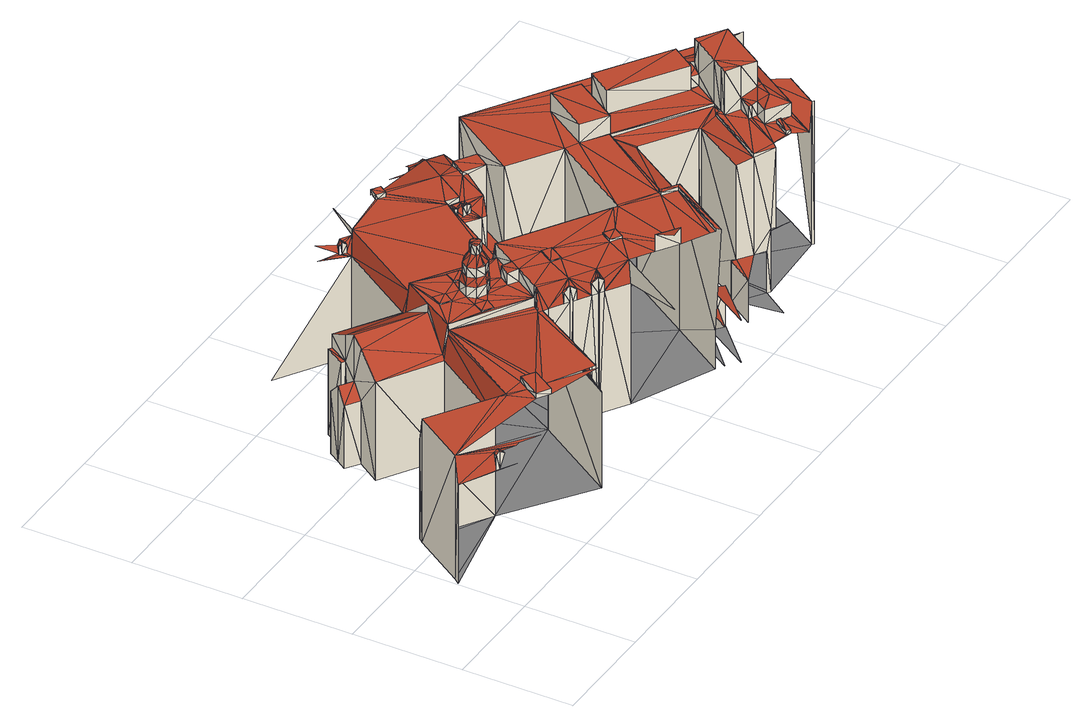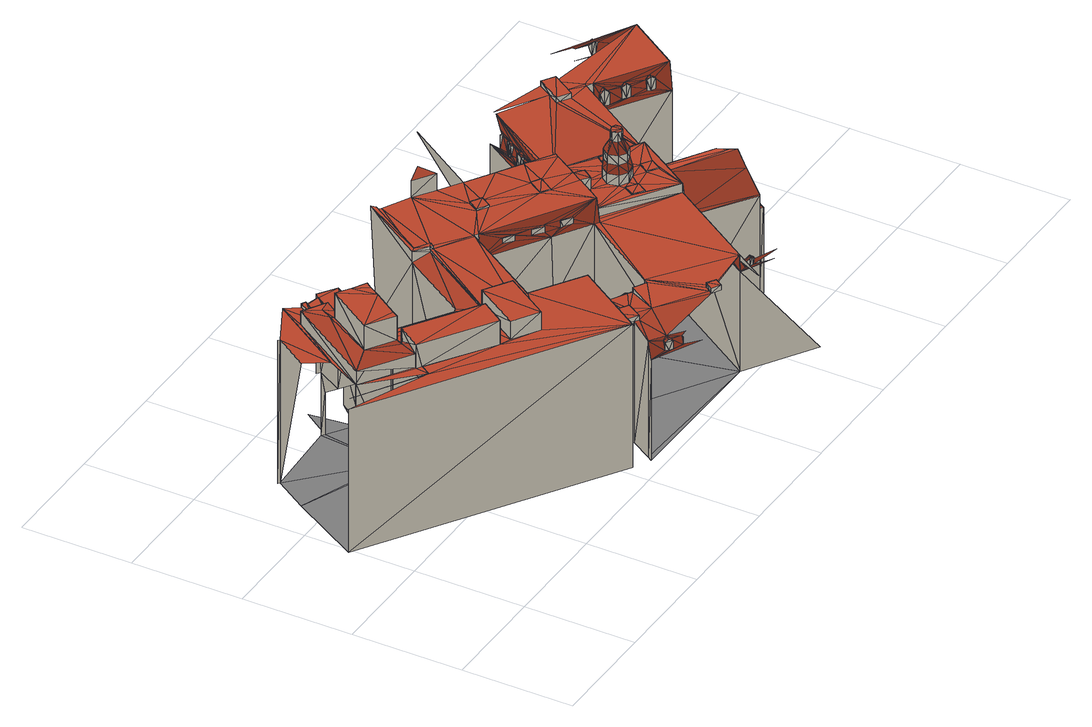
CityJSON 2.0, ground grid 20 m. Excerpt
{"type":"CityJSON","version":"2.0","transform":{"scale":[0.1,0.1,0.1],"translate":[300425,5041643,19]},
"CityObjects":{
"building1":{"type":"Building","geometry":[{"type":"MultiSurface","lod":"2","boundaries":[[[0,1,2]],[[3,0,2]],[[4,3,2]],[[4,2,5]],[[6,5,2]],[[7,3,4]],[[8,0,3]],[[9,10,5]],[[4,5,10]],[[11,3,7]],[[12,10,9]],[[12,4,10]],[[13,12,9]],[[7,4,12]],[[13,14,12]],[[14,7,12]],[[15,3,11]],[[16,14,13]],[[11,7,14]],[[11,14,16]],[[17,3,15]],[[18,1,0]],[[19,8,3]],[[20,19,3]],[[18,0,8]],[[21,8,19]],[[21,22,8]],[[23,21,19]],[[24,23,19]],[[25,21,23]],[[26,21,25]],[[27,23,28]],[[24,28,23]],[[27,25,23]],[[29,28,24]],[[30,21,26]],[[31,27,28]],[[31,28,29]],[[32,24,19]],[[26,25,27]],[[33,29,24]],[[31,26,27]],[[33,31,29]],[[33,24,34]],[[35,20,3]],[[36,26,31]],[[36,31,33]],[[37,21,30]],[[38,35,3]],[[36,33,34]],[[36,30,26]],[[36,34,39]],[[36,39,30]],[[18,8,22]],[[32,34,24]],[[18,22,21]],[[40,39,34]],[[37,30,39]],[[40,34,41]],[[32,41,34]],[[37,39,40]],[[20,32,19]],[[42,41,43]],[[32,43,41]],[[42,40,41]],[[42,37,40]],[[44,21,37]],[[45,42,43]],[[45,43,32]],[[46,37,42]],[[45,46,42]],[[47,32,48]],[[47,45,32]],[[47,48,49]],[[50,46,45]],[[50,45,47]],[[50,47,49]],[[50,51,46]],[[50,49,51]],[[52,37,46]],[[53,49,48]],[[53,51,49]],[[20,48,32]],[[44,18,21]],[[52,46,51]],[[54,53,48]],[[52,51,53]],[[20,54,48]],[[44,37,52]],[[55,52,53]],[[56,53,54]],[[56,55,53]],[[57,52,55]],[[58,56,54]],[[56,57,55]],[[20,58,54]],[[59,57,56]],[[59,56,58]],[[44,52,57]],[[59,60,57]],[[59,58,60]],[[44,58,20]],[[61,62,20]],[[44,57,60]],[[44,20,62]],[[44,60,58]],[[61,20,35]],[[61,44,62]],[[63,64,38]],[[65,35,38]],[[65,61,35]],[[65,38,64]],[[66,64,63]],[[67,65,64]],[[68,61,65]],[[69,64,66]],[[70,66,63]],[[69,67,64]],[[67,68,65]],[[69,66,70]],[[71,68,67]],[[72,18,44]],[[69,71,67]],[[69,70,73]],[[74,44,61]],[[75,70,63]],[[69,73,71]],[[76,61,68]],[[77,78,79]],[[76,68,71]],[[77,80,78]],[[72,79,78]],[[81,82,83]],[[80,83,82]],[[76,71,73]],[[84,79,85]],[[84,77,79]],[[86,81,83]],[[80,82,81]],[[77,83,80]],[[87,72,44]],[[84,86,83]],[[84,83,77]],[[72,78,80]],[[74,87,44]],[[88,85,79]],[[89,81,86]],[[76,74,61]],[[84,89,86]],[[90,84,85]],[[91,80,81]],[[89,92,81]],[[87,79,72]],[[93,73,70]],[[88,79,87]],[[91,81,92]],[[94,89,84]],[[95,84,90]],[[94,92,89]],[[96,97,18]],[[94,91,92]],[[95,94,84]],[[98,95,90]],[[93,70,99]],[[100,99,101]],[[96,18,72]],[[102,103,101]],[[95,104,105]],[[106,91,94]],[[107,103,102]],[[95,105,106]],[[107,108,103]],[[95,106,94]],[[109,107,102]],[[109,108,107]],[[109,110,108]],[[111,90,85]],[[100,101,103]],[[112,103,108]],[[113,114,115]],[[114,108,110]],[[116,105,104]],[[117,113,115]],[[118,104,95]],[[116,106,105]],[[74,88,87]],[[114,112,108]],[[119,117,115]],[[100,103,112]],[[120,95,98]],[[111,85,88]],[[121,99,100]],[[122,88,74]],[[111,98,90]],[[93,76,73]],[[76,122,74]],[[123,124,112]],[[100,112,124]],[[123,112,114]],[[118,116,104]],[[123,114,113]],[[125,119,115]],[[126,100,124]],[[127,124,123]],[[127,126,124]],[[117,123,113]],[[128,106,116]],[[129,118,95]],[[127,123,117]],[[130,100,126]],[[120,129,95]],[[130,126,127]],[[130,131,100]],[[132,80,91]],[[133,127,117]],[[134,125,115]],[[133,130,127]],[[132,72,80]],[[135,115,97]],[[133,117,119]],[[133,131,130]],[[133,136,131]],[[133,119,136]],[[137,134,115]],[[128,116,118]],[[138,88,122]],[[139,99,121]],[[121,100,131]],[[129,128,118]],[[140,131,136]],[[141,129,120]],[[142,128,129]],[[125,136,119]],[[141,142,129]],[[140,143,131]],[[132,91,106]],[[121,131,143]],[[125,140,136]],[[144,145,143]],[[144,143,140]],[[121,143,145]],[[144,140,125]],[[146,121,145]],[[147,145,144]],[[147,146,145]],[[134,144,125]],[[138,111,88]],[[148,120,98]],[[149,121,146]],[[147,149,146]],[[132,106,128]],[[150,122,76]],[[149,151,121]],[[152,153,122]],[[154,144,134]],[[154,147,144]],[[155,122,153]],[[135,137,115]],[[156,151,149]],[[156,157,151]],[[158,99,139]],[[159,160,122]],[[154,149,147]],[[154,156,149]],[[154,157,156]],[[154,134,137]],[[154,161,157]],[[154,137,161]],[[139,121,151]],[[155,159,122]],[[162,151,157]],[[163,157,161]],[[148,98,111]],[[164,161,137]],[[132,128,142]],[[165,141,120]],[[132,142,141]],[[163,162,157]],[[139,151,162]],[[164,163,161]],[[158,93,99]],[[166,122,160]],[[166,138,122]],[[167,168,153]],[[169,153,168]],[[170,164,137]],[[171,172,162]],[[171,162,163]],[[173,174,160]],[[139,162,172]],[[150,152,122]],[[171,163,164]],[[175,160,174]],[[167,153,152]],[[176,139,172]],[[177,172,171]],[[177,176,172]],[[169,155,153]],[[170,171,164]],[[135,97,96]],[[178,139,176]],[[173,160,159]],[[177,171,170]],[[177,179,176]],[[179,178,176]],[[180,168,167]],[[181,175,174]],[[180,169,168]],[[179,182,178]],[[183,177,170]],[[183,179,177]],[[184,76,93]],[[96,72,132]],[[183,182,179]],[[183,170,185]],[[186,174,173]],[[183,185,182]],[[148,111,138]],[[186,181,174]],[[180,167,152]],[[187,76,184]],[[188,155,169]],[[189,178,182]],[[135,170,137]],[[190,159,155]],[[150,76,187]],[[191,173,159]],[[192,182,185]],[[180,152,188]],[[186,175,181]],[[165,120,148]],[[166,160,175]],[[158,139,178]],[[180,188,169]],[[188,193,155]],[[165,132,141]],[[189,182,192]],[[193,190,155]],[[186,173,191]],[[194,178,189]],[[195,192,185]],[[186,191,175]],[[135,185,170]],[[189,192,196]],[[150,188,152]],[[197,189,196]],[[198,196,192]],[[199,159,190]],[[199,191,159]],[[198,197,196]],[[200,201,190]],[[200,190,193]],[[158,178,194]],[[198,192,195]],[[202,201,200]],[[194,189,197]],[[166,148,138]],[[191,166,175]],[[202,203,201]],[[204,197,198]],[[205,206,202]],[[202,206,203]],[[207,198,195]],[[204,194,197]],[[208,193,188]],[[135,195,185]],[[209,194,210]],[[207,210,194]],[[211,200,193]],[[204,198,207]],[[199,190,201]],[[212,202,200]],[[204,209,194]],[[213,201,203]],[[214,206,205]],[[212,205,202]],[[215,203,206]],[[216,217,209]],[[218,209,204]],[[218,204,207]],[[158,194,209]],[[211,193,208]],[[211,212,200]],[[218,216,209]],[[219,205,212]],[[214,220,206]],[[221,201,213]],[[218,217,216]],[[218,207,222]],[[150,208,188]],[[135,207,195]],[[223,205,219]],[[220,215,206]],[[221,199,201]],[[215,213,203]],[[158,209,217]],[[224,214,205]],[[218,222,217]],[[224,205,223]],[[225,226,214]],[[214,226,220]],[[135,222,207]],[[227,184,93]],[[224,225,214]],[[158,227,93]],[[228,226,225]],[[135,217,222]],[[224,223,219]],[[229,220,226]],[[228,225,224]],[[230,215,220]],[[135,158,217]],[[166,231,148]],[[232,191,199]],[[228,229,226]],[[231,165,148]],[[150,184,227]],[[232,166,191]],[[229,230,220]],[[233,227,158]],[[234,212,211]],[[235,219,212]],[[236,211,208]],[[237,150,227]],[[150,187,184]],[[235,224,219]],[[238,213,215]],[[239,221,213]],[[233,158,135]],[[240,228,224]],[[241,229,228]],[[242,199,221]],[[238,215,230]],[[243,230,229]],[[235,212,234]],[[236,234,211]],[[241,228,240]],[[236,208,244]],[[235,240,224]],[[243,245,230]],[[238,239,213]],[[246,229,241]],[[238,230,245]],[[246,243,229]],[[247,208,150]],[[248,221,239]],[[248,242,221]],[[242,232,199]],[[249,241,240]],[[250,245,243]],[[251,237,227]],[[247,244,208]],[[251,227,233]],[[246,241,249]],[[252,238,245]],[[246,250,243]],[[250,252,245]],[[253,233,135]],[[254,135,96]],[[246,249,250]],[[249,252,250]],[[255,240,235]],[[256,235,234]],[[256,234,236]],[[255,249,240]],[[257,150,237]],[[258,236,244]],[[259,166,232]],[[260,233,261]],[[262,239,238]],[[262,238,252]],[[262,252,249]],[[263,248,239]],[[253,261,233]],[[255,235,256]],[[264,242,248]],[[258,256,236]],[[255,262,249]],[[262,263,239]],[[251,233,260]],[[258,244,265]],[[253,135,254]],[[266,232,242]],[[266,267,232]],[[259,232,267]],[[260,261,268]],[[269,248,263]],[[269,264,248]],[[270,247,150]],[[255,256,263]],[[255,263,262]],[[253,268,261]],[[258,263,256]],[[266,242,264]],[[271,260,268]],[[258,269,263]],[[258,265,269]],[[272,267,266]],[[271,268,253]],[[273,166,259]],[[265,264,269]],[[274,265,244]],[[275,259,267]],[[274,244,247]],[[257,270,150]],[[276,260,271]],[[253,254,271]],[[251,260,276]],[[276,271,253]],[[277,271,254]],[[277,254,278]],[[279,231,166]],[[280,267,272]],[[270,281,247]],[[280,275,267]],[[274,264,265]],[[282,271,277]],[[283,247,281]],[[284,276,271]],[[284,271,282]],[[284,251,276]],[[285,237,251]],[[282,277,286]],[[257,281,270]],[[273,272,266]],[[285,257,237]],[[257,283,281]],[[284,282,286]],[[273,259,275]],[[283,274,247]],[[287,96,132]],[[288,277,278]],[[288,286,277]],[[280,272,273]],[[288,251,284]],[[280,273,275]],[[289,165,231]],[[288,284,286]],[[290,132,165]],[[291,283,257]],[[279,166,273]],[[292,251,288]],[[287,254,96]],[[293,274,283]],[[294,288,278]],[[279,266,264]],[[295,251,292]],[[291,293,283]],[[292,288,296]],[[279,264,274]],[[297,296,288]],[[298,292,296]],[[279,273,266]],[[299,296,297]],[[297,288,294]],[[299,298,296]],[[295,300,251]],[[297,294,299]],[[295,292,298]],[[300,285,251]],[[301,299,294]],[[301,294,302]],[[303,299,297]],[[303,298,299]],[[304,305,306]],[[279,307,231]],[[308,291,257]],[[309,299,301]],[[295,298,303]],[[310,231,307]],[[311,303,299]],[[312,301,302]],[[313,311,299]],[[279,274,293]],[[309,313,299]],[[311,295,303]],[[309,301,312]],[[313,295,311]],[[308,257,285]],[[314,231,310]],[[315,295,313]],[[316,309,312]],[[315,313,309]],[[315,309,316]],[[279,293,291]],[[317,278,254]],[[318,319,285]],[[320,312,302]],[[308,285,319]],[[318,285,300]],[[304,316,312]],[[304,295,315]],[[287,132,290]],[[304,315,316]],[[314,321,231]],[[308,322,291]],[[322,279,291]],[[317,294,278]],[[323,308,319]],[[324,319,318]],[[289,290,165]],[[305,312,320]],[[324,323,319]],[[324,318,300]],[[304,312,305]],[[321,289,231]],[[317,302,294]],[[310,307,279]],[[325,300,295]],[[326,308,323]],[[324,300,326]],[[322,310,279]],[[289,327,290]],[[326,322,308]],[[317,254,287]],[[324,326,323]],[[314,310,322]],[[325,295,304]],[[328,314,322]],[[317,320,302]],[[289,329,330]],[[325,326,300]],[[331,329,332]],[[333,334,331]],[[335,328,322]],[[289,332,329]],[[331,332,336]],[[333,331,336]],[[335,322,337]],[[338,333,336]],[[338,336,339]],[[289,340,332]],[[341,339,342]],[[289,342,340]],[[343,339,342]],[[344,337,322]],[[343,338,339]],[[341,342,345]],[[346,328,335]],[[289,345,342]],[[341,347,339]],[[347,343,339]],[[348,287,328]],[[349,338,343]],[[350,341,345]],[[347,349,343]],[[350,347,341]],[[351,304,352]],[[353,335,337]],[[353,346,335]],[[354,345,289]],[[351,325,304]],[[354,349,347]],[[354,350,345]],[[354,347,350]],[[355,326,325]],[[356,328,346]],[[357,344,322]],[[344,353,337]],[[358,346,353]],[[321,354,289]],[[359,360,361]],[[362,358,353]],[[362,353,344]],[[363,352,360]],[[348,317,287]],[[356,348,328]],[[364,322,326]],[[356,346,358]],[[362,365,358]],[[362,344,365]],[[351,366,325]],[[367,325,366]],[[363,351,352]],[[356,358,365]],[[368,366,351]],[[359,363,360]],[[357,365,344]],[[369,314,328]],[[367,355,325]],[[370,328,287]],[[371,366,368]],[[371,367,366]],[[372,356,365]],[[372,365,357]],[[373,354,321]],[[374,287,290]],[[375,368,351]],[[369,321,314]],[[363,375,351]],[[375,355,367]],[[364,357,322]],[[376,372,357]],[[364,326,355]],[[371,368,375]],[[371,375,367]],[[377,320,317]],[[378,356,372]],[[379,376,357]],[[378,372,376]],[[380,317,348]],[[381,376,379]],[[381,378,376]],[[382,356,378]],[[381,379,378]],[[382,378,379]],[[383,356,382]],[[384,348,356]],[[364,355,375]],[[385,380,348]],[[386,375,363]],[[382,379,387]],[[364,379,357]],[[369,328,370]],[[370,287,374]],[[388,382,387]],[[388,383,382]],[[389,388,387]],[[390,356,383]],[[391,392,321]],[[364,387,379]],[[393,383,388]],[[394,388,389]],[[377,317,380]],[[395,385,348]],[[369,391,321]],[[394,389,396]],[[394,393,388]],[[397,398,320]],[[364,389,387]],[[394,396,393]],[[399,363,400]],[[390,384,356]],[[386,364,375]],[[364,396,389]],[[384,395,348]],[[390,383,393]],[[397,320,377]],[[377,380,385]],[[390,393,396]],[[399,386,363]],[[390,396,364]],[[391,401,392]],[[402,392,401]],[[403,401,391]],[[404,400,405]],[[386,406,364]],[[395,377,385]],[[407,402,401]],[[390,364,406]],[[386,408,406]],[[409,410,411]],[[403,407,401]],[[404,405,410]],[[369,412,391]],[[403,391,412]],[[413,406,408]],[[390,406,384]],[[413,384,406]],[[414,408,386]],[[414,413,408]],[[415,369,370]],[[369,416,412]],[[416,403,412]],[[417,370,418]],[[417,415,370]],[[419,369,415]],[[420,418,370]],[[421,411,422]],[[419,416,369]],[[423,407,403]],[[417,418,424]],[[425,426,407]],[[420,424,418]],[[427,417,424]],[[427,415,417]],[[419,415,428]],[[423,403,416]],[[429,420,370]],[[430,424,420]],[[430,427,424]],[[431,428,415]],[[431,415,427]],[[423,425,407]],[[432,427,430]],[[397,422,398]],[[432,430,433]],[[434,430,420]],[[434,433,430]],[[435,427,432]],[[423,416,425]],[[435,432,433]],[[431,427,435]],[[436,374,290]],[[434,420,429]],[[437,370,374]],[[438,419,428]],[[439,435,433]],[[439,433,434]],[[440,434,429]],[[439,431,435]],[[441,428,431]],[[439,434,440]],[[442,414,386]],[[443,440,429]],[[444,429,370]],[[445,431,439]],[[438,428,441]],[[445,439,440]],[[446,440,443]],[[404,399,400]],[[445,441,431]],[[446,443,447]],[[445,440,446]],[[448,447,443]],[[449,447,448]],[[450,446,447]],[[451,447,449]],[[451,450,447]],[[444,443,429]],[[450,445,446]],[[452,451,449]],[[437,374,453]],[[444,370,437]],[[454,449,448]],[[455,441,445]],[[455,445,450]],[[456,450,451]],[[456,451,452]],[[457,452,449]],[[444,448,443]],[[454,448,458]],[[455,450,456]],[[454,457,449]],[[457,456,452]],[[409,404,410]],[[442,386,399]],[[457,455,456]],[[453,459,460]],[[461,416,419]],[[462,454,458]],[[444,458,448]],[[463,454,462]],[[464,457,454]],[[464,454,463]],[[461,425,416]],[[464,463,457]],[[465,409,411]],[[444,462,458]],[[466,460,459]],[[437,453,460]],[[465,411,421]],[[461,419,438]],[[467,377,395]],[[468,437,460]],[[469,455,457]],[[469,463,462]],[[469,457,463]],[[466,468,460]],[[469,462,444]],[[468,444,437]],[[421,422,397]],[[470,471,472]],[[461,438,441]],[[473,444,468]],[[466,459,474]],[[475,459,453]],[[442,399,476]],[[469,444,473]],[[477,384,413]],[[478,413,414]],[[479,441,455]],[[480,442,476]],[[481,482,471]],[[483,470,472]],[[484,473,468]],[[475,474,459]],[[485,480,476]],[[477,395,384]],[[404,476,399]],[[469,473,484]],[[485,442,480]],[[486,453,374]],[[485,487,442]],[[409,485,476]],[[488,468,466]],[[488,484,468]],[[479,455,469]],[[409,476,404]],[[488,466,474]],[[465,487,485]],[[465,489,487]],[[488,474,475]],[[479,461,441]],[[465,485,409]],[[490,467,395]],[[491,492,481]],[[493,483,494]],[[495,436,290]],[[496,469,484]],[[465,421,489]],[[497,414,442]],[[481,471,470]],[[498,425,461]],[[486,475,453]],[[490,488,475]],[[490,499,488]],[[500,479,469]],[[501,484,488]],[[500,469,496]],[[483,481,470]],[[477,490,395]],[[502,488,499]],[[490,475,467]],[[503,461,479]],[[501,496,484]],[[500,504,479]],[[503,479,504]],[[436,486,374]],[[505,397,377]],[[493,481,483]],[[478,477,413]],[[506,461,503]],[[505,377,467]],[[493,491,481]],[[502,504,500]],[[507,503,504]],[[508,442,487]],[[502,501,488]],[[478,499,490]],[[501,500,496]],[[497,478,414]],[[508,487,489]],[[509,467,475]],[[502,507,504]],[[510,489,421]],[[498,461,506]],[[507,506,503]],[[502,500,501]],[[511,502,499]],[[509,475,486]],[[505,421,397]],[[512,506,507]],[[498,513,514]],[[515,513,516]],[[517,516,513]],[[511,507,502]],[[511,512,507]],[[478,490,477]],[[518,519,516]],[[520,517,513]],[[498,520,513]],[[509,486,512]],[[521,522,519]],[[518,516,517]],[[523,506,512]],[[520,524,517]],[[523,512,486]],[[525,517,524]],[[525,524,520]],[[526,520,498]],[[525,518,517]],[[478,527,499]],[[523,498,506]],[[527,511,499]],[[528,520,526]],[[511,509,512]],[[528,525,520]],[[529,526,498]],[[530,518,525]],[[508,497,442]],[[531,532,533]],[[529,528,526]],[[521,519,518]],[[534,530,525]],[[534,525,528]],[[534,528,529]],[[534,529,535]],[[523,529,498]],[[534,536,530]],[[534,535,536]],[[523,486,436]],[[537,467,509]],[[523,535,529]],[[521,518,530]],[[523,536,535]],[[510,538,489]],[[508,489,538]],[[521,530,536]],[[510,421,505]],[[539,531,533]],[[540,532,531]],[[541,539,533]],[[521,536,523]],[[521,523,436]],[[527,509,511]],[[537,505,467]],[[521,436,495]],[[542,541,533]],[[540,531,539]],[[541,540,539]],[[543,544,497]],[[527,545,509]],[[537,509,545]],[[546,478,497]],[[542,547,541]],[[548,549,540]],[[550,497,508]],[[543,497,550]],[[551,547,542]],[[546,497,544]],[[546,527,478]],[[552,510,505]],[[552,538,510]],[[552,505,537]],[[553,544,543]],[[554,551,542]],[[555,556,551]],[[557,541,547]],[[558,540,541]],[[554,542,559]],[[555,551,554]],[[560,559,548]],[[557,547,551]],[[554,559,560]],[[553,546,544]],[[561,556,555]],[[558,548,540]],[[555,554,562]],[[563,538,552]],[[563,552,537]],[[564,543,550]],[[565,551,556]],[[558,560,548]],[[557,558,541]],[[566,508,538]],[[567,550,508]],[[564,553,543]],[[568,556,561]],[[569,527,546]],[[570,550,571]],[[563,537,572]],[[564,550,570]],[[573,574,575]],[[570,546,553]],[[576,561,575]],[[577,557,551]],[[578,575,574]],[[567,571,550]],[[568,579,556]],[[580,581,574]],[[579,565,556]],[[566,538,563]],[[580,574,573]],[[565,577,551]],[[564,570,553]],[[582,571,583]],[[557,563,558]],[[584,574,581]],[[558,563,572]],[[576,575,578]],[[569,546,570]],[[585,581,580]],[[586,568,561]],[[576,586,561]],[[585,580,573]],[[569,570,571]],[[584,578,574]],[[587,573,588]],[[589,584,581]],[[567,508,566]],[[585,589,581]],[[582,569,571]],[[590,560,558]],[[585,573,587]],[[591,583,571]],[[566,563,557]],[[592,578,593]],[[587,584,589]],[[594,593,578]],[[585,587,589]],[[592,576,578]],[[576,595,568]],[[596,587,588]],[[597,595,576]],[[576,568,586]],[[596,578,584]],[[598,592,593]],[[566,557,577]],[[599,527,569]],[[592,597,576]],[[600,579,601]],[[602,565,579]],[[596,584,587]],[[598,597,592]],[[603,568,595]],[[604,598,593]],[[605,577,565]],[[606,579,568]],[[603,595,597]],[[603,601,579]],[[600,602,579]],[[602,605,565]],[[594,578,596]],[[603,597,598]],[[594,604,593]],[[607,600,601]],[[608,545,527]],[[603,606,568]],[[608,537,545]],[[603,579,606]],[[607,601,603]],[[566,577,605]],[[591,571,567]],[[609,602,600]],[[566,605,602]],[[607,609,600]],[[610,582,583]],[[609,567,602]],[[567,566,602]],[[611,603,598]],[[611,598,604]],[[612,588,613]],[[614,583,591]],[[615,558,572]],[[611,607,603]],[[616,604,594]],[[617,609,607]],[[618,569,582]],[[617,607,611]],[[616,611,604]],[[612,596,588]],[[608,572,537]],[[610,583,614]],[[619,567,609]],[[620,591,567]],[[621,613,622]],[[623,619,609]],[[619,620,567]],[[615,590,558]],[[624,614,591]],[[624,591,625]],[[626,609,617]],[[618,627,569]],[[620,625,591]],[[620,624,625]],[[610,618,582]],[[628,614,624]],[[629,617,611]],[[629,611,616]],[[619,624,620]],[[599,569,627]],[[612,613,621]],[[630,594,596]],[[631,590,622]],[[632,631,622]],[[633,624,619]],[[626,623,609]],[[634,619,623]],[[635,628,624]],[[635,624,633]],[[636,616,594]],[[634,633,619]],[[637,634,623]],[[610,614,628]],[[638,527,599]],[[635,633,634]],[[639,628,635]],[[640,622,590]],[[626,637,623]],[[610,628,639]],[[626,617,629]],[[626,634,637]],[[629,635,634]],[[610,641,618]],[[599,627,618]],[[641,639,642]],[[610,639,641]],[[630,596,612]],[[629,639,635]],[[643,618,641]],[[640,621,622]],[[643,599,618]],[[626,629,634]],[[636,629,616]],[[608,615,572]],[[636,594,630]],[[636,642,639]],[[630,641,642]],[[638,608,527]],[[630,643,641]],[[636,639,629]],[[644,599,643]]],"semantics":{"surfaces":[{"type":"WallSurface"},{"type":"RoofSurface"},{"type":"GroundSurface"}],"values":[0,0,1,1,1,1,0,0,0,1,0,1,0,1,1,1,1,1,1,1,1,2,0,1,2,0,0,1,1,1,1,0,0,0,0,1,1,1,1,0,0,0,1,0,1,0,1,1,1,0,0,0,0,2,1,0,1,1,1,1,1,1,0,0,0,0,1,1,1,0,0,0,1,0,0,1,0,0,0,1,1,1,1,0,1,1,1,1,1,0,1,1,0,1,0,1,0,1,1,0,0,1,0,1,0,1,1,1,0,1,1,0,0,0,1,1,0,1,0,0,0,0,0,0,1,1,0,1,0,1,0,0,0,0,1,0,0,0,2,0,0,1,1,2,1,1,0,1,1,0,2,0,0,1,1,2,1,0,0,2,0,0,0,1,1,2,0,0,0,0,0,0,0,1,0,0,1,1,1,1,1,0,1,1,2,1,1,1,1,0,1,1,0,1,1,0,0,0,0,0,0,1,0,1,1,0,2,1,0,0,0,1,0,2,0,1,1,2,0,0,0,0,0,1,0,1,1,1,0,1,0,0,1,0,1,2,1,1,0,0,0,0,0,1,1,0,0,1,0,1,2,0,0,1,0,0,1,1,0,0,1,1,1,1,0,0,0,0,1,1,1,1,1,1,2,1,0,1,1,1,1,1,0,0,0,1,0,0,0,0,1,0,0,0,0,1,1,0,0,0,0,0,0,1,0,1,0,1,0,0,1,1,2,0,0,1,0,0,1,0,1,0,1,1,1,0,0,1,0,0,1,1,1,0,1,0,1,1,0,1,1,0,1,0,1,0,0,1,1,1,0,0,1,0,1,0,1,1,1,1,0,0,0,1,1,1,1,1,0,0,0,1,1,1,1,0,0,0,1,0,1,0,1,1,0,1,1,0,0,1,1,1,1,0,0,1,1,0,1,0,0,1,0,0,1,1,1,0,0,0,1,1,0,1,1,1,0,1,0,1,1,0,0,0,0,1,0,1,0,0,1,0,1,0,0,1,0,0,1,0,0,1,1,1,1,1,0,1,0,0,1,1,1,0,1,1,0,0,0,0,0,1,0,1,1,0,0,1,1,0,1,1,1,1,0,0,1,1,0,1,0,0,1,0,0,0,1,0,1,0,0,0,1,1,1,1,0,0,0,1,0,1,0,1,0,1,0,1,0,0,0,0,1,0,1,1,0,0,1,1,1,1,0,0,0,1,1,0,0,0,2,0,1,0,1,0,1,1,0,1,1,1,2,0,0,1,1,0,0,1,0,1,1,0,0,1,1,0,1,1,0,0,0,1,0,0,1,0,1,1,1,0,1,1,1,1,0,1,1,1,1,0,1,0,0,2,0,0,0,0,1,1,2,1,1,1,0,2,0,1,0,0,1,0,1,1,2,0,1,0,0,0,0,1,2,0,0,1,1,2,1,1,1,1,1,1,0,0,1,1,1,1,0,1,0,1,1,0,1,1,1,1,0,1,0,1,1,1,0,0,1,1,1,1,1,1,1,1,1,0,0,1,0,1,0,0,0,1,1,0,0,0,0,1,1,0,0,1,1,0,0,1,1,1,1,0,2,0,1,1,0,1,0,1,0,0,2,1,1,0,0,1,0,1,0,1,1,0,1,0,1,1,1,0,0,0,0,1,1,1,1,0,1,2,1,1,1,0,2,1,0,1,0,1,1,1,1,2,0,1,1,1,0,0,0,1,0,0,0,0,0,1,1,0,1,0,1,0,1,0,0,0,1,0,1,1,0,1,0,1,1,0,0,0,0,1,0,0,1,0,1,1,1,0,1,0,1,0,1,1,0,1,1,2,0,0,0,1,1,0,1,1,0,1,1,1,1,0,1,1,1,1,0,1,0,0,1,1,1,1,1,1,0,0,0,1,1,1,1,1,1,0,1,1,1,0,1,1,0,1,0,1,0,1,0,1,0,1,1,0,0,0,1,0,1,1,1,1,1,1,0,0,0,0,0,0,2,0,1,1,0,1,0,2,1,0,2,1,1,0,0,0,2,0,1,1,1,1,0,0,0,0,0,1,1,0,2,1,2,0,0,1,0,1,2,0,0,1,1,0,0,1,0,0,1,1,0,0,2,2,0,0,1,2,0,0,0,1,0,0,0,1,0,2,1,1,1,0,0,0,2,0,0,1,0,1,1,0,0,1,1,1,0,1,1,1,0,0,0,1,1,0,1,1,0,1,0,1,1,0,1,0,1,1,0,0,1,1,1,0,0,0,2,1,1,1,1,0,1,0,0,2,1,1,0,0,2,0,1,0,0,0,0,2,1,0,2,1,0,0,0,1,0,1,0,1,0,0,0,0,0,0,0,1,0,0,1,2,0,1,0,0,0,2,0,0,1,1,1,1,1,0,0,1,0,0,1,1,1,1,0,1,1,0,0,0,0,0,0,0,1,1,1,1,0,0,1,1,1,0,0,1,0,2,0,0,1,0,0,0,0,1,0,1,0,0,1,0,1,1,0,0,1,1,0,0,1,0,1,1,0,0,0,0,1,1,1,0,0,2,0,0,1,1,0,0,1,1,0,0,1,1,0,0,2,0,1,1,0,0,1,1,2,1,0,1,1,0,0,2,0,0,1,0,1,0,0,0,0,1,0,1,0,0,0,0,1,1,0,1,1,1,0,0,0,1,0,1,0,1,0,0,0,1,0,0,0,0,1,1,1,1,0,0,1,2,0,0,1,0,1,1,0]}}]}
},
"vertices":[
[13,133,9],[5,123,9],[5,123,199],[13,133,248],[67,94,234],[63,87,204],[95,67,205],[73,91,238],[75,228,9],[69,84,204],[63,87,233],[101,72,234],[69,84,238],[76,79,233],[76,89,236],[106,70,238],[80,86,233],[139,49,239],[195,163,9],[75,228,248],[188,153,248],[82,237,199],[82,237,9],[102,216,229],[108,210,235],[104,219,209],[111,215,209],[104,219,230],[102,216,230],[108,210,236],[117,211,210],[111,215,235],[145,186,236],[115,207,230],[115,207,229],[196,143,248],[117,211,230],[141,195,208],[212,99,248],[117,210,215],[139,192,225],[139,191,229],[141,195,230],[139,191,230],[195,163,199],[148,191,236],[148,191,209],[152,183,230],[150,184,231],[152,183,229],[154,187,230],[154,187,209],[174,175,206],[171,170,230],[176,164,238],[174,175,230],[181,170,238],[181,170,207],[184,162,230],[187,166,230],[187,166,208],[199,147,248],[188,153,199],[235,84,248],[212,99,258],[227,123,248],[235,84,258],[240,143,258],[240,143,248],[263,128,258],[250,109,248],[257,132,248],[291,310,9],[263,128,248],[305,312,241],[333,55,248],[307,311,249],[216,419,130],[187,376,9],[187,376,199],[216,419,9],[204,454,9],[192,436,9],[192,436,130],[228,438,155],[216,419,230],[204,454,155],[291,310,199],[298,317,205],[218,475,129],[228,438,244],[242,460,9],[218,475,9],[428,218,242],[242,460,129],[244,463,174],[444,208,9],[346,55,9],[244,463,226],[337,61,248],[371,108,232],[352,78,232],[356,83,229],[356,83,228],[237,467,174],[237,467,9],[244,463,9],[356,84,229],[356,84,227],[360,81,229],[360,81,203],[340,368,244],[368,102,228],[371,100,205],[371,100,208],[346,55,194],[261,504,9],[375,105,205],[261,504,174],[379,111,205],[267,500,201],[390,139,232],[305,312,261],[371,100,229],[368,102,229],[391,129,205],[371,108,233],[375,105,233],[267,500,9],[267,500,174],[375,114,229],[375,114,228],[373,432,9],[379,111,229],[395,135,205],[444,208,194],[378,112,211],[398,141,204],[340,368,261],[407,166,233],[388,131,217],[268,501,200],[268,501,9],[387,132,228],[391,129,229],[387,132,229],[390,139,234],[395,135,234],[370,425,205],[393,143,230],[436,229,261],[393,143,229],[379,270,261],[361,282,261],[398,141,229],[373,301,261],[394,144,229],[394,144,227],[435,213,242],[363,337,261],[345,349,261],[395,143,221],[405,160,228],[405,160,226],[408,157,206],[373,432,201],[375,421,261],[379,270,263],[361,282,263],[373,301,263],[412,163,206],[408,157,229],[405,160,229],[363,337,263],[345,349,263],[357,368,261],[407,166,234],[412,163,234],[411,171,229],[412,172,229],[392,289,263],[357,368,263],[412,172,228],[416,169,229],[432,223,244],[416,169,206],[375,356,263],[436,229,244],[392,289,261],[424,191,230],[385,323,261],[375,356,261],[423,189,227],[390,307,261],[426,196,234],[427,187,205],[423,189,229],[424,191,231],[427,187,229],[396,342,261],[390,307,281],[385,323,281],[391,309,298],[388,324,298],[431,192,234],[391,309,316],[388,324,316],[431,192,205],[407,298,261],[429,199,231],[426,196,233],[407,298,281],[406,300,298],[396,337,298],[400,314,335],[396,337,316],[431,201,229],[431,201,227],[435,198,229],[406,300,316],[400,323,335],[396,342,281],[435,198,205],[407,305,316],[407,311,335],[400,314,353],[400,323,353],[432,223,285],[407,311,353],[404,329,353],[404,329,335],[375,421,244],[411,361,261],[444,208,242],[421,303,298],[421,303,316],[423,302,281],[436,229,285],[413,343,316],[413,343,298],[417,313,335],[417,313,353],[414,346,261],[412,331,353],[423,302,261],[412,331,335],[420,319,353],[446,283,261],[414,346,281],[420,319,335],[418,328,353],[480,192,285],[418,328,335],[477,187,242],[477,187,9],[431,317,316],[431,317,298],[463,272,285],[434,317,281],[423,380,261],[468,196,264],[467,193,242],[427,334,316],[427,334,298],[430,337,261],[434,317,261],[430,348,261],[411,361,263],[467,193,264],[430,337,281],[463,272,261],[477,187,272],[430,348,263],[442,367,261],[459,302,261],[423,380,263],[479,190,272],[481,184,242],[481,184,9],[503,335,261],[442,367,263],[446,283,283],[487,180,264],[459,302,283],[489,183,264],[505,238,285],[487,180,242],[520,342,9],[510,166,242],[467,578,201],[467,578,9],[475,292,285],[511,169,264],[475,292,261],[520,160,9],[523,165,285],[510,166,264],[520,160,242],[518,165,269],[520,160,272],[521,228,285],[522,159,242],[522,159,9],[522,163,272],[572,134,285],[569,129,242],[487,2,285],[503,335,244],[522,265,285],[529,154,264],[506,339,244],[526,161,269],[529,154,242],[527,160,268],[511,347,244],[531,157,264],[529,154,243],[581,303,9],[521,228,287],[505,238,287],[569,129,9],[480,584,244],[506,339,285],[522,265,287],[538,255,287],[599,184,285],[538,255,285],[347,655,9],[520,342,244],[426,608,209],[419,612,209],[451,593,212],[450,592,210],[454,597,225],[424,620,233],[547,319,263],[450,592,225],[547,318,267],[458,596,229],[456,589,231],[455,589,209],[463,584,225],[456,589,209],[461,595,231],[566,306,267],[463,584,209],[548,320,255],[463,593,229],[581,303,121],[461,596,233],[467,589,225],[618,172,285],[612,108,285],[548,320,267],[480,584,233],[611,203,285],[584,301,244],[590,290,267],[563,311,255],[649,83,317],[612,108,317],[617,77,323],[567,308,267],[649,83,285],[684,225,285],[567,308,255],[599,184,289],[611,203,289],[618,172,289],[613,486,244],[613,486,200],[630,191,289],[592,293,255],[515,638,244],[613,486,9],[630,191,285],[592,293,267],[671,324,9],[611,280,256],[609,278,267],[615,360,9],[611,280,267],[635,262,265],[636,264,256],[690,232,121],[615,360,121],[691,220,285],[635,262,267],[636,264,267],[639,259,267],[690,232,244],[573,590,244],[569,592,244],[654,252,258],[654,252,267],[671,324,121],[653,250,267],[785,162,9],[719,60,9],[750,175,285],[698,57,285],[569,592,253],[575,600,244],[584,582,253],[776,159,285],[706,52,285],[684,225,121],[578,606,253],[691,220,121],[776,159,291],[706,52,291],[708,43,291],[584,582,244],[693,223,121],[693,223,285],[617,492,234],[590,591,244],[619,484,208],[619,483,205],[618,494,244],[624,480,206],[785,162,270],[719,60,84],[594,597,253],[619,483,228],[594,597,243],[578,606,243],[622,488,228],[618,494,234],[630,477,207],[624,480,230],[627,486,234],[625,484,230],[625,482,230],[630,477,228],[627,485,230],[744,567,9],[663,452,124],[641,481,244],[632,481,228],[632,480,222],[641,481,234],[755,183,285],[638,472,210],[663,452,200],[641,478,234],[641,476,228],[638,472,228],[644,469,211],[644,469,231],[644,475,230],[644,471,231],[645,472,231],[663,452,9],[650,465,228],[647,475,234],[646,474,231],[650,471,229],[650,465,213],[654,436,9],[654,436,124],[676,535,244],[651,467,219],[652,469,227],[652,469,228],[785,162,291],[688,414,124],[729,411,9],[671,448,124],[676,457,233],[787,135,84],[787,135,9],[734,51,84],[671,448,200],[688,414,9],[698,431,9],[750,175,291],[788,372,121],[788,372,285],[695,505,244],[755,183,291],[810,120,9],[734,51,9],[810,120,90],[676,457,124],[759,180,291],[720,528,9],[759,180,285],[698,431,124],[759,180,280],[729,411,121],[831,105,9],[755,33,9],[831,105,86],[755,33,90],[750,576,9],[703,500,124],[813,360,285],[716,585,233],[698,431,285],[703,500,244],[731,482,124],[731,482,251],[703,517,244],[695,505,251],[864,284,9],[712,533,242],[712,533,251],[856,329,285],[749,509,9],[864,284,270],[749,509,251],[720,528,242],[696,601,226],[689,604,231],[699,605,226],[699,605,212],[712,591,225],[715,596,210],[696,607,212],[712,590,227],[750,576,203],[671,624,210],[744,567,233],[712,591,226],[715,596,226],[717,586,230],[782,560,285],[721,592,230],[723,583,227],[721,592,210],[890,127,9],[856,77,9],[856,77,90],[727,588,226],[724,583,226],[727,588,211],[869,286,9],[856,329,280],[890,127,90],[897,122,9],[897,122,90],[922,105,90],[859,330,320],[813,360,320],[782,560,9],[866,442,285],[897,122,272],[941,92,9],[907,42,9],[859,330,285],[922,105,278],[869,286,269],[866,442,320],[947,88,131],[954,83,285],[922,105,285],[960,221,270],[960,221,9],[941,92,90],[947,88,9],[963,91,285],[954,83,131],[960,226,269],[912,412,320],[992,213,285],[1012,227,280],[1012,227,285],[1003,159,285],[932,404,285],[912,412,285],[903,361,285],[960,226,9],[999,81,286],[992,85,286],[963,91,286],[1007,156,286],[992,213,278],[1000,130,286],[993,197,285],[999,81,293],[992,85,293],[932,404,331],[903,361,331],[1012,114,286],[1019,110,293],[1007,156,285],[1019,110,286],[1016,57,286],[1012,114,293],[1093,96,9],[1027,278,285],[1015,151,286],[1000,130,313],[1041,104,312],[1003,159,308],[1041,104,286],[1007,156,309],[1015,151,313],[1059,346,285],[1000,208,369],[993,197,369],[1000,208,285],[1018,182,308],[1033,138,321],[1000,208,280],[1018,182,285],[1018,182,369],[1206,284,9],[1012,227,369],[1056,322,331],[1042,166,321],[1107,195,286],[1016,57,285],[1027,278,331],[1132,156,9],[1048,160,324],[1042,166,369],[1047,328,286],[1042,272,307],[1042,272,285],[1107,195,285],[1093,96,285],[1042,272,369],[1029,281,307],[1029,281,285],[1097,251,369],[1047,328,285],[1042,300,319],[1097,251,322],[1143,262,286],[1096,93,9],[1096,93,285],[1049,283,312],[1049,283,323],[1050,293,319],[1143,262,312],[1049,283,369],[1206,284,285],[1055,320,312],[1132,156,285],[1056,322,286],[1055,320,286],[1059,346,286],[1178,271,285]
]}
